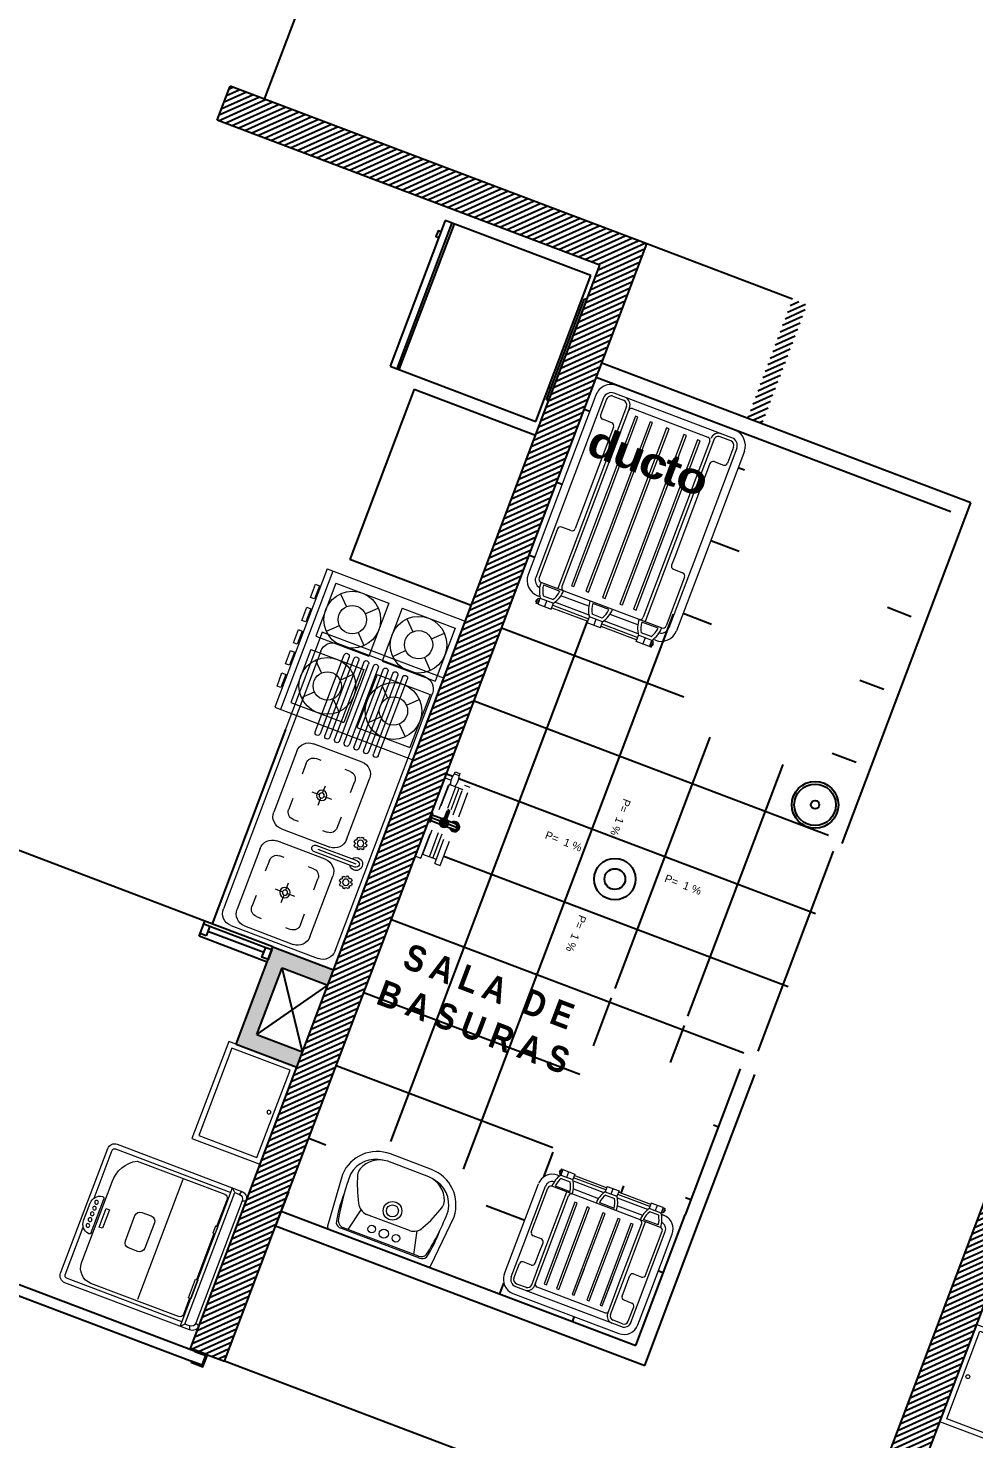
# Model space of a CAD drawing. Extents: x 0 to 346944, y 0 to 6285838.
# Drawn here: x 344174.61 to 344178.25, y 6284415.86 to 6284421.28 of the extents above; entities that cross this region are included whole.
import ezdxf

# ---------------------------------------------------------------- set-up
doc = ezdxf.new("R2010")
doc.units = 0
doc.header["$LTSCALE"] = 5
doc.linetypes.add('HIDDEN2', pattern=[0.1875, 0.125, -0.0625])
for name, color, linetype in [('25', 2, 'Continuous'), ('PLANTA', 6, 'Continuous'), ('PUNTO-DE-INTERES', 254, 'Continuous')]:
    doc.layers.add(name, color=color, linetype=linetype)
doc.layers.add('76', color=76, linetype='Continuous', lineweight=5)
doc.layers.add('Muebles', color=8, linetype='Continuous', lineweight=15)
doc.styles.get("Standard").update_dxf_attribs({"font": 'ariblk.ttf', "height": 2})
doc.styles.add('TITULO', font='', dxfattribs={"height": 0.04})
doc.styles.get('TITULO').set_extended_font_data('Arial Black')

# ---------------------------------------------------------------- blocks, each defined once
blk = doc.blocks.new('Refrigeradora')
for p, q in [((0.02, 0.325), (0.67, 0.325)), ((0.02, -0.325), (0.02, 0.325)), ((0.63, 0.325), (0.63, -0.325)), ((0.64, 0.325), (0.64, -0.325)), ((0.67, 0.325), (0.67, -0.325)), ((0, -0.225), (0, 0.225)), ((0, 0.225), (0.01, 0.225)), ((0.01, -0.225), (0.01, 0.225)), ((0.01, 0.175), (0.02, 0.175)), ((0.01, -0.175), (0.02, -0.175)), ((0, -0.225), (0.01, -0.225)), ((0.67, -0.325), (0.02, -0.325))]:
    blk.add_line(p, q)
blk.add_lwpolyline([(0.67, 0.274), (0.682, 0.274), (0.682, 0.2485), (0.67, 0.2485)])
blk = doc.blocks.new('cocina')
at = {"layer": 'Muebles'}
for p, q in [((36.971, 32.0011), (36.971, 32.5711)), ((37.5404, 32.5711), (36.971, 32.5711)), ((37.2165, 32.5315), (36.9983, 32.5315)), ((36.9983, 32.3133), (36.9983, 32.5315)), ((37.2165, 32.3133), (37.2165, 32.5315)), ((37.271, 32.3133), (37.271, 32.5315)), ((37.4892, 32.5315), (37.271, 32.5315)), ((37.4892, 32.3133), (37.4892, 32.5315)), ((37.5165, 32.0011), (37.5165, 32.5711)), ((37.5404, 32.0011), (37.5404, 32.5711)), ((37.0688, 32.461), (37.0303, 32.4996)), ((37.1845, 32.4996), (37.146, 32.461)), ((37.3416, 32.461), (37.303, 32.4996)), ((37.4573, 32.4996), (37.4187, 32.461)), ((37.0688, 32.3839), (37.0303, 32.3453)), ((37.1845, 32.3453), (37.146, 32.3839)), ((37.3416, 32.3839), (37.303, 32.3453)), ((37.4573, 32.3453), (37.4187, 32.3839)), ((37.2165, 32.3133), (36.9983, 32.3133)), ((37.4892, 32.3133), (37.271, 32.3133)), ((37.2165, 32.2588), (36.9983, 32.2588)), ((36.9983, 32.0406), (36.9983, 32.2588)), ((37.2165, 32.0406), (37.2165, 32.2588)), ((37.271, 32.0406), (37.271, 32.2588)), ((37.4892, 32.2588), (37.271, 32.2588)), ((37.4892, 32.0406), (37.4892, 32.2588)), ((37.0688, 32.1883), (37.0303, 32.2268)), ((37.1845, 32.2268), (37.146, 32.1883)), ((37.3416, 32.1883), (37.303, 32.2268)), ((37.4573, 32.2268), (37.4187, 32.1883)), ((37.0688, 32.1111), (37.0303, 32.0726)), ((37.1845, 32.0726), (37.146, 32.1111)), ((37.3416, 32.1111), (37.303, 32.0726)), ((37.4573, 32.0726), (37.4187, 32.1111)), ((37.2165, 32.0406), (36.9983, 32.0406)), ((37.4892, 32.0406), (37.271, 32.0406)), ((37.5404, 32.0011), (36.971, 32.0011))]:
    blk.add_line(p, q, dxfattribs=at)
for points in [[(37.5609, 32.4373), (37.5447, 32.4373), (37.5447, 32.4913), (37.5609, 32.4913)], [(37.5609, 32.3455), (37.5447, 32.3455), (37.5447, 32.3995), (37.5609, 32.3995)], [(37.5609, 32.2591), (37.5447, 32.2591), (37.5447, 32.3131), (37.5609, 32.3131)], [(37.5609, 32.1672), (37.5447, 32.1672), (37.5447, 32.2213), (37.5609, 32.2213)], [(37.5609, 32.0727), (37.5447, 32.0727), (37.5447, 32.1267), (37.5609, 32.1267)]]:
    blk.add_lwpolyline(points, close=True, dxfattribs=at)
for centre, radius in [((37.1074, 32.4224), 0.1091), ((37.3801, 32.4224), 0.1091), ((37.1074, 32.4224), 0.0545), ((37.3801, 32.4224), 0.0545), ((37.1074, 32.1497), 0.1091), ((37.3801, 32.1497), 0.1091), ((37.1074, 32.1497), 0.0545), ((37.3801, 32.1497), 0.0545)]:
    blk.add_circle(centre, radius, dxfattribs=at)
blk = doc.blocks.new('lavadora')
at = {"layer": 'Muebles'}
for p, q in [((3364.8017, 1647.838), (3364.2887, 1647.838)), ((3364.7637, 1647.838), (3364.7637, 1647.268)), ((3364.7779, 1647.8237), (3364.7637, 1647.838)), ((3364.7969, 1647.8237), (3364.8017, 1647.838)), ((3364.2602, 1647.8095), (3364.2602, 1647.2965)), ((3364.2792, 1647.8095), (3364.2792, 1647.6126)), ((3364.7637, 1647.819), (3364.2887, 1647.819)), ((3364.7447, 1647.8047), (3364.3837, 1647.8047)), ((3364.5728, 1647.306), (3364.5728, 1647.8)), ((3364.7589, 1647.724), (3364.7589, 1647.7905)), ((3364.7779, 1647.8237), (3364.7779, 1647.2822)), ((3364.7969, 1647.8237), (3364.7779, 1647.8237)), ((3364.8159, 1647.8047), (3364.8302, 1647.8095)), ((3364.8159, 1647.3012), (3364.8159, 1647.8047)), ((3364.8302, 1647.2965), (3364.8302, 1647.8095)), ((3364.3219, 1647.743), (3364.3219, 1647.4102)), ((3364.7542, 1647.724), (3364.7542, 1647.6477)), ((3364.7637, 1647.724), (3364.7542, 1647.724)), ((3364.7637, 1647.6477), (3364.7637, 1647.724)), ((3364.3153, 1647.6218), (3364.3153, 1647.4837)), ((3364.5086, 1647.6259), (3364.4706, 1647.6259)), ((3364.7542, 1647.6477), (3364.7637, 1647.6477)), ((3364.7589, 1647.4577), (3364.7589, 1647.6477)), ((3364.2716, 1647.5888), (3364.2716, 1647.5166)), ((3364.3362, 1647.5907), (3364.3362, 1647.5147)), ((3364.3504, 1647.5907), (3364.3362, 1647.5907)), ((3364.3504, 1647.5147), (3364.3504, 1647.5907)), ((3364.4497, 1647.605), (3364.4497, 1647.5005)), ((3364.5295, 1647.5005), (3364.5295, 1647.605)), ((3364.3362, 1647.5147), (3364.3504, 1647.5147)), ((3364.2792, 1647.4929), (3364.2792, 1647.2965)), ((3364.4706, 1647.4796), (3364.5086, 1647.4796)), ((3364.7542, 1647.4292), (3364.7542, 1647.4577)), ((3364.7542, 1647.4577), (3364.7637, 1647.4577)), ((3364.7637, 1647.4577), (3364.7637, 1647.4292)), ((3364.7637, 1647.4292), (3364.7542, 1647.4292)), ((3364.7589, 1647.3155), (3364.7589, 1647.4292)), ((3364.3837, 1647.3012), (3364.7447, 1647.3012)), ((3364.8159, 1647.3012), (3364.8302, 1647.2965)), ((3364.2887, 1647.287), (3364.7637, 1647.287)), ((3364.2887, 1647.268), (3364.8017, 1647.268)), ((3364.7779, 1647.2822), (3364.7637, 1647.268)), ((3364.7779, 1647.2822), (3364.7969, 1647.2822)), ((3364.7969, 1647.2822), (3364.8017, 1647.268))]:
    blk.add_line(p, q, dxfattribs=at)
for centre in [(3364.2934, 1647.6002), (3364.2934, 1647.5765), (3364.2934, 1647.5527), (3364.2934, 1647.529), (3364.2934, 1647.5052)]:
    blk.add_circle(centre, 0.00713, dxfattribs=at)
for centre, radius, start, end in [((3364.2887, 1647.8095), 0.0285, 90, 180), ((3364.8017, 1647.8095), 0.0285, 0, 90), ((3364.2887, 1647.8095), 0.0095, 90, 180), ((3364.3837, 1647.743), 0.0618, 90, 180), ((3364.7447, 1647.7905), 0.0143, 0, 90), ((3364.7969, 1647.8047), 0.019, 0, 90), ((3364.3124, 1647.5888), 0.0408, 98.2132, 180), ((3364.3077, 1647.6218), 0.0076, 0, 98.2132), ((3364.4706, 1647.605), 0.0209, 90, 180), ((3364.5086, 1647.605), 0.0209, 0, 90), ((3364.3124, 1647.5166), 0.0408, 180, 261.7868), ((3364.3077, 1647.4837), 0.0076, 261.7868, 0), ((3364.4706, 1647.5005), 0.0209, 180, 270), ((3364.5086, 1647.5005), 0.0209, 270, 0), ((3364.4393, 1647.4048), 0.1176, 177.3205, 241.7298), ((3364.2887, 1647.2965), 0.0285, 180, 270), ((3364.2887, 1647.2965), 0.0095, 180, 270), ((3364.7447, 1647.3155), 0.0143, 270, 0), ((3364.7969, 1647.3012), 0.019, 270, 0), ((3364.8017, 1647.2965), 0.0285, 270, 0)]:
    blk.add_arc(centre, radius, start, end, dxfattribs=at)
blk = doc.blocks.new('lavamopa')
at = {"layer": 'Muebles', "elevation": 601.4878}
for points in [[(39.4163, 32.9535), (39.8163, 32.9535), (39.8163, 32.6735), (39.4163, 32.6735)], [(39.4363, 32.9335), (39.7963, 32.9335), (39.7963, 32.6935), (39.4363, 32.6935)]]:
    blk.add_lwpolyline(points, close=True, dxfattribs=at)
at = {"layer": 'Muebles'}
blk.add_circle((39.6163, 32.7124, 601.4878), 0.00735, dxfattribs=at)
blk = doc.blocks.new('Lava Plato')
at = {"layer": 'Muebles'}
for p, q in [((3364.2768, 1647.5359), (3364.2768, 1648.5959)), ((3364.3268, 1648.6459), (3364.6868, 1648.6459)), ((3364.3868, 1648.2975), (3364.3868, 1648.614)), ((3364.4068, 1648.614), (3364.4068, 1648.2975)), ((3364.4268, 1648.614), (3364.4268, 1648.2975)), ((3364.4468, 1648.2975), (3364.4468, 1648.614)), ((3364.4668, 1648.614), (3364.4668, 1648.2975)), ((3364.4868, 1648.2975), (3364.4868, 1648.614)), ((3364.5068, 1648.614), (3364.5068, 1648.2975)), ((3364.5268, 1648.2975), (3364.5268, 1648.614)), ((3364.5468, 1648.2975), (3364.5468, 1648.614)), ((3364.5668, 1648.614), (3364.5668, 1648.2975)), ((3364.5868, 1648.2975), (3364.5868, 1648.614)), ((3364.6068, 1648.614), (3364.6068, 1648.2975)), ((3364.6268, 1648.614), (3364.6268, 1648.2975)), ((3364.6468, 1648.2975), (3364.6468, 1648.614)), ((3364.7368, 1648.5959), (3364.7368, 1647.5359)), ((3364.4368, 1648.2527), (3364.6368, 1648.2527)), ((3364.3868, 1647.9527), (3364.3868, 1648.2027)), ((3364.4368, 1648.1277), (3364.4368, 1648.1727)), ((3364.4668, 1648.2027), (3364.4868, 1648.2027)), ((3364.5868, 1648.2027), (3364.6068, 1648.2027)), ((3364.6368, 1648.1727), (3364.6368, 1648.1277)), ((3364.6868, 1648.2027), (3364.6868, 1647.9527)), ((3364.5368, 1648.0877), (3364.5368, 1648.1177)), ((3364.5268, 1648.0777), (3364.4968, 1648.0777)), ((3364.5368, 1648.0377), (3364.5368, 1648.0677)), ((3364.5768, 1648.0777), (3364.5468, 1648.0777)), ((3364.4368, 1647.9827), (3364.4368, 1648.0277)), ((3364.6368, 1648.0277), (3364.6368, 1647.9827)), ((3364.4868, 1647.9527), (3364.4668, 1647.9527)), ((3364.6068, 1647.9527), (3364.5868, 1647.9527)), ((3364.3193, 1647.8902), (3364.4886, 1647.8902)), ((3364.6368, 1647.9027), (3364.4368, 1647.9027)), ((3364.3193, 1647.8777), (3364.4761, 1647.8777)), ((3364.3193, 1647.8652), (3364.4886, 1647.8652)), ((3364.4368, 1647.8527), (3364.6368, 1647.8527)), ((3364.3868, 1647.5527), (3364.3868, 1647.8027)), ((3364.4668, 1647.8027), (3364.4868, 1647.8027)), ((3364.5868, 1647.8027), (3364.6068, 1647.8027)), ((3364.6868, 1647.8027), (3364.6868, 1647.5527)), ((3364.4368, 1647.7277), (3364.4368, 1647.7727)), ((3364.6368, 1647.7727), (3364.6368, 1647.7277)), ((3364.5268, 1647.6777), (3364.4968, 1647.6777)), ((3364.5368, 1647.6877), (3364.5368, 1647.7177)), ((3364.5768, 1647.6777), (3364.5468, 1647.6777)), ((3364.4368, 1647.5827), (3364.4368, 1647.6277)), ((3364.5368, 1647.6377), (3364.5368, 1647.6677)), ((3364.6368, 1647.6277), (3364.6368, 1647.5827)), ((3364.4868, 1647.5527), (3364.4668, 1647.5527)), ((3364.6068, 1647.5527), (3364.5868, 1647.5527)), ((3364.6868, 1647.4859), (3364.3268, 1647.4859)), ((3364.6368, 1647.5027), (3364.4368, 1647.5027))]:
    blk.add_line(p, q, dxfattribs=at)
blk.add_lwpolyline([(3364.2568, 1648.6659), (3364.7568, 1648.6659), (3364.7568, 1647.4659), (3364.2568, 1647.4659)], close=True, dxfattribs=at)
for centre, radius in [((3364.5368, 1648.0777), 0.02), ((3364.5368, 1648.0777), 0.01), ((3364.3318, 1647.9577), 0.0125), ((3364.3318, 1647.7977), 0.0125), ((3364.5368, 1647.6777), 0.02), ((3364.5368, 1647.6777), 0.01)]:
    blk.add_circle(centre, radius, dxfattribs=at)
for centre, radius, start, end in [((3364.3268, 1648.5959), 0.05, 90, 180), ((3364.3968, 1648.614), 0.01, 90, 180), ((3364.3968, 1648.614), 0.01, 0, 90), ((3364.4368, 1648.614), 0.01, 90, 180), ((3364.4368, 1648.614), 0.01, 0, 90), ((3364.4768, 1648.614), 0.01, 90, 180), ((3364.4768, 1648.614), 0.01, 0, 90), ((3364.5168, 1648.614), 0.01, 90, 180), ((3364.5168, 1648.614), 0.01, 0, 90), ((3364.5568, 1648.614), 0.01, 90, 180), ((3364.5568, 1648.614), 0.01, 0, 90), ((3364.5968, 1648.614), 0.01, 90, 180), ((3364.5968, 1648.614), 0.01, 0, 90), ((3364.6368, 1648.614), 0.01, 90, 180), ((3364.6368, 1648.614), 0.01, 0, 90), ((3364.6868, 1648.5959), 0.05, 0, 90), ((3364.3968, 1648.2975), 0.01, 180, 270), ((3364.3968, 1648.2975), 0.01, 270, 0), ((3364.4368, 1648.2975), 0.01, 180, 270), ((3364.4368, 1648.2975), 0.01, 270, 0), ((3364.4768, 1648.2975), 0.01, 180, 270), ((3364.4768, 1648.2975), 0.01, 270, 0), ((3364.5168, 1648.2975), 0.01, 180, 270), ((3364.5168, 1648.2975), 0.01, 270, 0), ((3364.5568, 1648.2975), 0.01, 180, 270), ((3364.5568, 1648.2975), 0.01, 270, 0), ((3364.5968, 1648.2975), 0.01, 180, 270), ((3364.5968, 1648.2975), 0.01, 270, 0), ((3364.6368, 1648.2975), 0.01, 180, 270), ((3364.6368, 1648.2975), 0.01, 270, 0), ((3364.4368, 1648.2027), 0.05, 90, 180), ((3364.6368, 1648.2027), 0.05, 0, 90), ((3364.4668, 1648.1727), 0.03, 90, 180), ((3364.6068, 1648.1727), 0.03, 0, 90), ((3364.3318, 1647.9577), 0.025, 170.7931, 189.2069), ((3364.3078, 1647.9677), 0.00598, 263.5191, 51.4809), ((3364.3078, 1647.9478), 0.00598, 308.5191, 96.4809), ((3364.3318, 1647.9577), 0.025, 125.7931, 144.2069), ((3364.3218, 1647.9817), 0.00598, 218.5191, 6.4809), ((3364.3318, 1647.9577), 0.025, 80.7931, 99.2069), ((3364.3417, 1647.9817), 0.00598, 173.5191, 321.4809), ((3364.3318, 1647.9577), 0.025, 35.7931, 54.2069), ((3364.3558, 1647.9677), 0.00598, 128.5191, 276.4809), ((3364.3558, 1647.9478), 0.00598, 83.5191, 231.4809), ((3364.3318, 1647.9577), 0.025, 350.7931, 9.2069), ((3364.4368, 1647.9527), 0.05, 180, 270), ((3364.4668, 1647.9827), 0.03, 180, 270), ((3364.6068, 1647.9827), 0.03, 270, 0), ((3364.6368, 1647.9527), 0.05, 270, 0), ((3364.3193, 1647.8777), 0.025, 30, 330), ((3364.3193, 1647.8777), 0.0125, 90, 270), ((3364.3318, 1647.9577), 0.025, 215.7931, 234.2069), ((3364.3218, 1647.9337), 0.00598, 353.5191, 141.4809), ((3364.3318, 1647.9577), 0.025, 260.7931, 279.2069), ((3364.3417, 1647.9337), 0.00598, 38.5191, 186.4809), ((3364.3318, 1647.9577), 0.025, 305.7931, 324.2069), ((3364.4886, 1647.8777), 0.0125, 270, 90), ((3364.4368, 1647.8027), 0.05, 90, 180), ((3364.6368, 1647.8027), 0.05, 0, 90), ((3364.3318, 1647.7977), 0.025, 170.7931, 189.2069), ((3364.3078, 1647.8077), 0.00598, 263.5191, 51.4809), ((3364.3078, 1647.7878), 0.00598, 308.5191, 96.4809), ((3364.3318, 1647.7977), 0.025, 125.7931, 144.2069), ((3364.3318, 1647.7977), 0.025, 215.7931, 234.2069), ((3364.3218, 1647.8217), 0.00598, 218.5191, 6.4809), ((3364.3318, 1647.7977), 0.025, 80.7931, 99.2069), ((3364.3417, 1647.8217), 0.00598, 173.5191, 321.4809), ((3364.3318, 1647.7977), 0.025, 35.7931, 54.2069), ((3364.3318, 1647.7977), 0.025, 305.7931, 324.2069), ((3364.3558, 1647.8077), 0.00598, 128.5191, 276.4809), ((3364.3558, 1647.7878), 0.00598, 83.5191, 231.4809), ((3364.3318, 1647.7977), 0.025, 350.7931, 9.2069), ((3364.4668, 1647.7727), 0.03, 90, 180), ((3364.6068, 1647.7727), 0.03, 0, 90), ((3364.3218, 1647.7737), 0.00598, 353.5191, 141.4809), ((3364.3318, 1647.7977), 0.025, 260.7931, 279.2069), ((3364.3417, 1647.7737), 0.00598, 38.5191, 186.4809), ((3364.4668, 1647.5827), 0.03, 180, 270), ((3364.6068, 1647.5827), 0.03, 270, 0), ((3364.3268, 1647.5359), 0.05, 180, 270), ((3364.4368, 1647.5527), 0.05, 180, 270), ((3364.6368, 1647.5527), 0.05, 270, 0), ((3364.6868, 1647.5359), 0.05, 270, 0)]:
    blk.add_arc(centre, radius, start, end, dxfattribs=at)
blk = doc.blocks.new('L')
at = {"color": 8}
for p, q in [((-0.1074, 0), (-0.07, 0)), ((-0.0961, 0.0113), (-0.0656, 0.0113)), ((-0.0532, 0), (-0.0658, 0)), ((-0.0569, 0.0027), (-0.0569, -0.048)), ((-0.0532, 0.0065), (-0.0532, 0.0065)), ((-0.0532, 0), (-0.0405, 0)), ((-0.0494, 0.0027), (-0.0494, -0.048)), ((-0.0407, 0.0113), (0, 0.0113)), ((-0.0364, 0), (0, 0)), ((0, 0), (0, 0.019)), ((0, 0.019), (0.0049, 0.019)), ((0, 0), (0, -0.019)), ((0.0049, 0.019), (0.0049, 0)), ((0.0049, -0.019), (0.0049, 0)), ((-0.0961, -0.0113), (-0.0656, -0.0113)), ((-0.0532, -0.0518), (-0.0532, -0.0518)), ((-0.0407, -0.0113), (0, -0.0113)), ((0, -0.019), (0.0049, -0.019))]:
    blk.add_line(p, q, dxfattribs=at)
for centre, radius, start, end in [((-0.0961, 0), 0.0189, 36.8699, 323.1301), ((-0.0961, 0), 0.0151, 48.5904, 311.4096), ((-0.0961, 0), 0.0113, 90, 270), ((-0.0532, 0), 0.0168, 282.9781, 257.0219), ((-0.0532, 0), 0.0117, 288.7717, 251.2283), ((-0.0532, 0.0027), 0.00377, 90, 180), ((-0.0532, 0.0027), 0.00377, 360, 90), ((-0.0532, -0.048), 0.00377, 180, 270), ((-0.0532, -0.048), 0.00377, 270, 360)]:
    blk.add_arc(centre, radius, start, end, dxfattribs=at)
blk = doc.blocks.new('A$C06A264A9')
at = {"layer": '76', "color": 8, "linetype": 'HIDDEN2', "ltscale": 0.01}
for p, q in [((0.0299, 0.1027), (0.0299, 0.0799)), ((0.0299, 0.0799), (0.352, 0.0799)), ((0.047, 0.0799), (0.047, 0.0228)), ((0.047, 0.078), (0.3349, 0.078)), ((0.3349, 0.0799), (0.3349, 0.0228)), ((0.3349, 0.0793), (0.3349, 0.0624)), ((0.352, 0.1027), (0.352, 0.0799)), ((0.3796, 0.0736), (0.3796, 0.0546)), ((0.0299, 0.0228), (0.0299, 0)), ((0.0299, 0.0228), (0.352, 0.0228)), ((0.0299, 0), (0.352, 0)), ((0.047, 0.0513), (0.3349, 0.0513)), ((0.047, 0.0371), (0.3349, 0.0371)), ((0.352, 0.0228), (0.352, 0))]:
    blk.add_line(p, q, dxfattribs=at)
for points in [[(0.3349, 0.0727, -0.032394), (0.3374, 0.074, -0.061522), (0.3462, 0.0769, -0.047795), (0.3581, 0.078, -0.047795)], [(0.3785, 0.0546, -0.059976), (0.3699, 0.0519, -0.047795), (0.3581, 0.0507, -0.047795), (0.3462, 0.0519, -0.061522), (0.3374, 0.0547, -0.025874), (0.3349, 0.0558, -0.183437)], [(0.3581, 0.078, -0.047795), (0.3699, 0.0769, -0.061522), (0.3787, 0.074, -0.014601), (0.3798, 0.0735, -0.183437)]]:
    blk.add_lwpolyline(points, format="xyb", dxfattribs=at)
blk.add_lwpolyline([(0.3798, 0.0735), (0.3877, 0.0735), (0.3877, 0.0546), (0.3785, 0.0546)], dxfattribs=at)
at = {"layer": '25', "color": 8, "rotation": 89.99999923757012}
blk.add_blockref('L', (0.1891, 0.0978), dxfattribs=at)
blk = doc.blocks.new('BASURERO 360')
at = {"layer": 'Muebles', "ltscale": 0.01}
for p, q in [((3219.9384, 1613.8536), (3219.9384, 1613.8435)), ((3219.9384, 1613.8536), (3219.9416, 1613.8536)), ((3219.9417, 1613.8597), (3219.9415, 1613.8374)), ((3219.9473, 1613.8596), (3219.9417, 1613.8597)), ((3219.9471, 1613.8374), (3219.9473, 1613.8596)), ((3219.9472, 1613.8536), (3219.9492, 1613.8536)), ((3219.9492, 1613.8597), (3219.949, 1613.835)), ((3219.9492, 1613.8597), (3220.0037, 1613.8593)), ((3219.9759, 1613.8347), (3219.9761, 1613.8595)), ((3220.0037, 1613.8593), (3220.0035, 1613.8345)), ((3220.1514, 1613.852), (3220.0037, 1613.8531)), ((3220.1514, 1613.8581), (3220.1513, 1613.8334)), ((3220.1514, 1613.8581), (3220.2059, 1613.8577)), ((3220.1787, 1613.8332), (3220.1789, 1613.8579)), ((3220.2059, 1613.8577), (3220.2057, 1613.833)), ((3220.3536, 1613.8504), (3220.2059, 1613.8516)), ((3220.3537, 1613.8566), (3220.3535, 1613.8318)), ((3220.4081, 1613.8561), (3220.3537, 1613.8566)), ((3220.381, 1613.8316), (3220.3812, 1613.8564)), ((3220.4081, 1613.8561), (3220.4079, 1613.8314)), ((3220.4101, 1613.85), (3220.4081, 1613.85)), ((3220.4099, 1613.8338), (3220.4101, 1613.8561)), ((3220.4101, 1613.8561), (3220.4157, 1613.856)), ((3220.4157, 1613.856), (3220.4155, 1613.8337)), ((3220.4188, 1613.8499), (3220.4156, 1613.8499)), ((3220.4188, 1613.8499), (3220.4187, 1613.8398)), ((3219.9359, 1613.8299), (3219.9455, 1613.8298)), ((3219.9384, 1613.8435), (3219.9415, 1613.8435)), ((3219.9415, 1613.8374), (3219.9471, 1613.8374)), ((3219.9471, 1613.8434), (3219.9491, 1613.8434)), ((3219.949, 1613.835), (3220.0035, 1613.8345)), ((3219.9557, 1613.8223), (3219.9967, 1613.822)), ((3220.1513, 1613.8419), (3220.0036, 1613.843)), ((3220.0069, 1613.8293), (3220.1477, 1613.8282)), ((3220.0198, 1613.7977), (3220.1344, 1613.7969)), ((3220.1381, 1613.8283), (3220.1477, 1613.8282)), ((3220.1513, 1613.8334), (3220.2057, 1613.833)), ((3220.1579, 1613.8207), (3220.1989, 1613.8204)), ((3220.3535, 1613.8403), (3220.2058, 1613.8414)), ((3220.2092, 1613.8278), (3220.35, 1613.8267)), ((3220.222, 1613.7962), (3220.3366, 1613.7953)), ((3220.4079, 1613.8314), (3220.3535, 1613.8318)), ((3220.4011, 1613.8189), (3220.3601, 1613.8192)), ((3220.41, 1613.8398), (3220.408, 1613.8399)), ((3220.4155, 1613.8337), (3220.4099, 1613.8338)), ((3220.4114, 1613.8262), (3220.421, 1613.8261)), ((3220.421, 1613.8261), (3220.4114, 1613.8262)), ((3220.4187, 1613.8398), (3220.4156, 1613.8398)), ((3219.8703, 1613.4968), (3219.8724, 1613.7674)), ((3219.9018, 1613.4965), (3219.9039, 1613.7671)), ((3219.9149, 1613.5625), (3219.9165, 1613.7639)), ((3220.4269, 1613.7725), (3219.9292, 1613.7764)), ((3219.9424, 1613.7829), (3220.0093, 1613.7824)), ((3219.9958, 1613.4958), (3219.998, 1613.7758)), ((3220.0084, 1613.4957), (3220.0105, 1613.7631)), ((3220.0459, 1613.7469), (3220.0439, 1613.4954)), ((3220.0561, 1613.7469), (3220.0459, 1613.7469)), ((3220.0542, 1613.4953), (3220.0561, 1613.7469)), ((3220.1022, 1613.7465), (3220.1003, 1613.495)), ((3220.1125, 1613.7464), (3220.1022, 1613.7465)), ((3220.1105, 1613.4949), (3220.1125, 1613.7464)), ((3220.1446, 1613.7813), (3220.2115, 1613.7808)), ((3220.1738, 1613.7459), (3220.1719, 1613.4944)), ((3220.1841, 1613.7459), (3220.1738, 1613.7459)), ((3220.1821, 1613.4944), (3220.1841, 1613.7459)), ((3220.242, 1613.7454), (3220.2401, 1613.4939)), ((3220.2523, 1613.7453), (3220.242, 1613.7454)), ((3220.2503, 1613.4938), (3220.2523, 1613.7453)), ((3220.3018, 1613.745), (3220.2999, 1613.4934)), ((3220.312, 1613.7449), (3220.3018, 1613.745)), ((3220.3101, 1613.4934), (3220.312, 1613.7449)), ((3220.3433, 1613.4931), (3220.3454, 1613.7605)), ((3220.4138, 1613.7792), (3220.3468, 1613.7797)), ((3220.3559, 1613.493), (3220.3581, 1613.773)), ((3220.4378, 1613.5584), (3220.4394, 1613.7598)), ((3220.4499, 1613.4923), (3220.452, 1613.7629)), ((3220.4814, 1613.492), (3220.4835, 1613.7626)), ((3219.9652, 1613.5495), (3219.9274, 1613.5498)), ((3219.9774, 1613.4959), (3219.9777, 1613.5368)), ((3220.3743, 1613.4929), (3220.3746, 1613.5337)), ((3220.3873, 1613.5462), (3220.4251, 1613.5459))]:
    blk.add_line(p, q, dxfattribs=at)
at = {"layer": 'Muebles'}
for p, q in [((3219.8667, 1613.0286), (3219.8703, 1613.4968)), ((3219.8982, 1613.0283), (3219.9018, 1613.4965)), ((3219.9745, 1613.1188), (3219.9774, 1613.4959)), ((3219.9922, 1613.0276), (3219.9958, 1613.4958)), ((3220.0049, 1613.0388), (3220.0084, 1613.4957)), ((3220.0439, 1613.4954), (3220.0405, 1613.0495)), ((3220.0507, 1613.0495), (3220.0542, 1613.4953)), ((3220.1003, 1613.495), (3220.0968, 1613.0491)), ((3220.1071, 1613.049), (3220.1105, 1613.4949)), ((3220.1719, 1613.4944), (3220.1684, 1613.0485)), ((3220.1787, 1613.0485), (3220.1821, 1613.4944)), ((3220.2401, 1613.4939), (3220.2366, 1613.048)), ((3220.2469, 1613.0479), (3220.2503, 1613.4938)), ((3220.2999, 1613.4934), (3220.2964, 1613.0476)), ((3220.3066, 1613.0475), (3220.3101, 1613.4934)), ((3220.3397, 1613.0249), (3220.3433, 1613.4931)), ((3220.3523, 1613.0248), (3220.3559, 1613.493)), ((3220.3714, 1613.1157), (3220.3743, 1613.4929)), ((3220.4463, 1613.0241), (3220.4499, 1613.4923)), ((3220.4778, 1613.0238), (3220.4814, 1613.492)), ((3219.9108, 1613.0282), (3219.9113, 1613.0941)), ((3219.9618, 1613.1063), (3219.924, 1613.1066)), ((3220.3839, 1613.103), (3220.4217, 1613.1027)), ((3220.4337, 1613.0242), (3220.4342, 1613.09)), ((3220.0405, 1613.0495), (3220.0507, 1613.0495)), ((3220.0968, 1613.0491), (3220.1071, 1613.049)), ((3220.1684, 1613.0485), (3220.1787, 1613.0485)), ((3220.2366, 1613.048), (3220.2469, 1613.0479)), ((3220.2964, 1613.0476), (3220.3066, 1613.0475)), ((3219.9295, 1613.0092), (3219.9731, 1613.0088)), ((3219.9295, 1612.9966), (3220.4145, 1612.9928)), ((3220.3271, 1613.0237), (3220.0174, 1613.0261)), ((3220.4146, 1613.0054), (3220.3711, 1613.0058)), ((3219.9292, 1612.9651), (3220.4143, 1612.9613))]:
    blk.add_line(p, q, dxfattribs=at)
at = {"layer": 'Muebles', "ltscale": 0.01}
for centre, radius, start, end in [((3219.9354, 1613.7669), 0.063, 89.5567, 179.5567), ((3219.9354, 1613.7669), 0.0315, 95.9245, 179.5567), ((3220.0313, 1613.7749), 0.1018, 143.8675, 179.189), ((3220.0313, 1613.7749), 0.0892, 147.9187, 174.8858), ((3219.9204, 1613.7758), 0.0892, 4.2275, 31.1946), ((3219.9204, 1613.7758), 0.1018, 359.9243, 35.2459), ((3220.2335, 1613.7734), 0.1018, 143.8675, 179.189), ((3220.2335, 1613.7734), 0.0892, 147.9187, 174.8858), ((3220.1226, 1613.7742), 0.0892, 4.2275, 31.1946), ((3220.1226, 1613.7742), 0.1018, 359.9243, 35.2459), ((3220.4357, 1613.7718), 0.1018, 143.8675, 179.189), ((3220.4357, 1613.7718), 0.0892, 147.9187, 174.8858), ((3220.3248, 1613.7726), 0.0892, 4.2275, 31.1946), ((3220.3248, 1613.7726), 0.1018, 359.9243, 35.2459), ((3220.4205, 1613.7631), 0.063, 359.5567, 89.5567), ((3219.9291, 1613.7638), 0.0126, 89.5567, 179.5567), ((3220.0231, 1613.763), 0.0126, 89.5567, 179.5567), ((3220.3328, 1613.7606), 0.0126, 359.5567, 89.5567), ((3220.4205, 1613.7631), 0.0315, 359.5567, 83.1889), ((3220.4268, 1613.7599), 0.0126, 359.5567, 89.5567), ((3219.9275, 1613.5624), 0.0126, 179.5567, 269.5567), ((3219.9651, 1613.5369), 0.0126, 359.5567, 89.5567), ((3220.3872, 1613.5336), 0.0126, 89.5567, 179.5567), ((3220.4252, 1613.5585), 0.0126, 269.5567, 359.5567)]:
    blk.add_arc(centre, radius, start, end, dxfattribs=at)
at = {"layer": 'Muebles'}
for centre, radius, start, end in [((3219.9239, 1613.094), 0.0126, 89.5567, 179.5567), ((3219.9619, 1613.1189), 0.0126, 269.5567, 359.5567), ((3220.384, 1613.1156), 0.0126, 179.5567, 269.5567), ((3220.4216, 1613.0901), 0.0126, 359.5567, 89.5567), ((3220.0175, 1613.0387), 0.0126, 179.5567, 269.5567), ((3220.3272, 1613.0363), 0.0126, 269.5567, 359.5567), ((3220.3272, 1613.0363), 0.0126, 269.5567, 359.5567), ((3219.9297, 1613.0281), 0.063, 179.5567, 269.5567), ((3219.9297, 1613.0281), 0.0315, 179.5567, 269.5567), ((3219.9297, 1613.0281), 0.0189, 179.5567, 269.5567), ((3219.9733, 1613.0277), 0.0315, 269.5567, 359.5567), ((3219.9733, 1613.0277), 0.0189, 269.5567, 359.5567), ((3220.3712, 1613.0247), 0.0315, 179.5567, 269.5567), ((3220.3712, 1613.0247), 0.0189, 179.5567, 269.5567), ((3220.4148, 1613.0243), 0.063, 269.5567, 359.5567), ((3220.4148, 1613.0243), 0.0315, 269.5567, 359.5567), ((3220.4148, 1613.0243), 0.0189, 269.5567, 359.5567)]:
    blk.add_arc(centre, radius, start, end, dxfattribs=at)
blk = doc.blocks.new('Lm')
at = {"layer": 'Muebles'}
for p, q in [((2804.5704, 1348.0707), (2804.5704, 1347.7617)), ((2804.5754, 1348.0771), (2804.5754, 1347.7534)), ((2804.2704, 1347.9997), (2804.2704, 1347.8308)), ((2804.4815, 1348.0302), (2804.5704, 1348.0502)), ((2804.4904, 1348.0039), (2804.4904, 1347.8265)), ((2804.4815, 1347.8002), (2804.5704, 1347.7802))]:
    blk.add_line(p, q, dxfattribs=at)
blk.add_lwpolyline([(2804.2404, 1347.8308, 0.401648), (2804.3798, 1347.6852), (2804.5863, 1347.7024, 0.388376), (2804.5954, 1347.7124), (2804.5954, 1348.1181, 0.388376), (2804.5863, 1348.128), (2804.3798, 1348.1452, 0.401648), (2804.2404, 1347.9997)], format="xyb", close=True, dxfattribs=at)
for centre, radius in [((2804.4424, 1347.9152), 0.0358), ((2804.5364, 1347.9652), 0.0145), ((2804.4424, 1347.9152), 0.023), ((2804.5364, 1347.9152), 0.0175), ((2804.5364, 1347.8652), 0.0145)]:
    blk.add_circle(centre, radius, dxfattribs=at)
for centre, radius, start, end in [((2804.3838, 1348.0061), 0.1114, 98.6473, 173.7178), ((2804.3702, 1347.2451), 0.8711, 77.9291, 90.2075), ((2804.4574, 1347.6148), 0.498, 77.7657, 90.9782), ((2804.3704, 1347.9949), 0.1002, 110.1682, 177.2516), ((2804.3501, 1348.0442), 0.0469, 77.4428, 107.6709), ((2804.2099, 1347.5914), 0.5208, 61.1413, 73.2122), ((2804.5407, 1348.0697), 0.0297, 358.064, 66.8999), ((2804.5452, 1348.0771), 0.0302, 0.0056, 53.9643), ((2804.4392, 1348.0013), 0.0512, 2.9507, 64.5112), ((2804.3704, 1347.8356), 0.1002, 182.7484, 249.8318), ((2804.3838, 1347.8243), 0.1114, 186.2822, 261.3527), ((2804.2099, 1348.2391), 0.5208, 286.7878, 298.8587), ((2804.4392, 1347.8292), 0.0512, 295.4888, 357.0493), ((2804.3501, 1347.7863), 0.0469, 252.3291, 282.5572), ((2804.3702, 1348.5853), 0.8711, 269.7925, 282.0709), ((2804.4574, 1348.2157), 0.498, 269.0218, 282.2343), ((2804.5407, 1347.7607), 0.0297, 293.1001, 1.936), ((2804.5452, 1347.7534), 0.0302, 306.0357, 359.9944)]:
    blk.add_arc(centre, radius, start, end, dxfattribs=at)
blk = doc.blocks.new('BASURERO 120')
at = {"layer": 'Muebles', "ltscale": 0.01}
for p, q in [((3220.634, 1613.4707, 0.047), (3220.6426, 1613.4706, 0.047)), ((3220.6363, 1613.4921, 0.047), (3220.6362, 1613.483, 0.047)), ((3220.6362, 1613.483, 0.047), (3220.639, 1613.4829, 0.047)), ((3220.6363, 1613.4921, 0.047), (3220.6391, 1613.4921, 0.047)), ((3220.6392, 1613.4975, 0.047), (3220.639, 1613.4775, 0.047)), ((3220.639, 1613.4775, 0.047), (3220.644, 1613.4774, 0.047)), ((3220.6442, 1613.4975, 0.047), (3220.6392, 1613.4975, 0.047)), ((3220.644, 1613.4774, 0.047), (3220.6442, 1613.4975, 0.047)), ((3220.6441, 1613.492, 0.047), (3220.6459, 1613.492, 0.047)), ((3220.6441, 1613.4829, 0.047), (3220.6459, 1613.4829, 0.047)), ((3220.646, 1613.4975, 0.047), (3220.6458, 1613.4753, 0.047)), ((3220.6458, 1613.4753, 0.047), (3220.6948, 1613.4749, 0.047)), ((3220.646, 1613.4975, 0.047), (3220.695, 1613.4971, 0.047)), ((3220.67, 1613.4751, 0.047), (3220.6702, 1613.4973, 0.047)), ((3220.695, 1613.4971, 0.047), (3220.6948, 1613.4749, 0.047)), ((3220.8279, 1613.4906, 0.047), (3220.6949, 1613.4916, 0.047)), ((3220.8279, 1613.4815, 0.047), (3220.6949, 1613.4825, 0.047)), ((3220.6979, 1613.4702, 0.047), (3220.8246, 1613.4692, 0.047)), ((3220.828, 1613.4961, 0.047), (3220.8278, 1613.4739, 0.047)), ((3220.8278, 1613.4739, 0.047), (3220.8768, 1613.4735, 0.047)), ((3220.828, 1613.4961, 0.047), (3220.877, 1613.4957, 0.047)), ((3220.8525, 1613.4737, 0.047), (3220.8527, 1613.4959, 0.047)), ((3220.877, 1613.4957, 0.047), (3220.8768, 1613.4735, 0.047)), ((3221.0099, 1613.4892, 0.047), (3220.8769, 1613.4902, 0.047)), ((3221.0098, 1613.4801, 0.047), (3220.8769, 1613.4811, 0.047)), ((3221.01, 1613.4947, 0.047), (3221.0098, 1613.4724, 0.047)), ((3221.0588, 1613.4721, 0.047), (3221.0098, 1613.4724, 0.047)), ((3221.059, 1613.4943, 0.047), (3221.01, 1613.4947, 0.047)), ((3221.0346, 1613.4723, 0.047), (3221.0348, 1613.4945, 0.047)), ((3221.059, 1613.4943, 0.047), (3221.0588, 1613.4721, 0.047)), ((3221.0607, 1613.4888, 0.047), (3221.0589, 1613.4888, 0.047)), ((3221.0606, 1613.4797, 0.047), (3221.0589, 1613.4797, 0.047)), ((3221.0606, 1613.4742, 0.047), (3221.0608, 1613.4943, 0.047)), ((3221.0656, 1613.4742, 0.047), (3221.0606, 1613.4742, 0.047)), ((3221.0608, 1613.4943, 0.047), (3221.0658, 1613.4942, 0.047)), ((3221.0658, 1613.4942, 0.047), (3221.0656, 1613.4742, 0.047)), ((3221.0686, 1613.4887, 0.047), (3221.0657, 1613.4888, 0.047)), ((3221.0685, 1613.4796, 0.047), (3221.0657, 1613.4796, 0.047)), ((3221.0686, 1613.4887, 0.047), (3221.0685, 1613.4796, 0.047)), ((3221.0759, 1613.4191, 0.047), (3220.6279, 1613.4225, 0.047)), ((3220.6398, 1613.4284, 0.047), (3220.7001, 1613.4279, 0.047)), ((3220.6518, 1613.4639, 0.047), (3220.6887, 1613.4636, 0.047)), ((3220.6879, 1613.17, 0.047), (3220.6898, 1613.422, 0.047)), ((3220.7095, 1613.4418, 0.047), (3220.8126, 1613.441, 0.047)), ((3220.816, 1613.4693, 0.047), (3220.8246, 1613.4692, 0.047)), ((3220.8218, 1613.427, 0.047), (3220.8821, 1613.4265, 0.047)), ((3220.8338, 1613.4625, 0.047), (3220.8707, 1613.4622, 0.047)), ((3220.8799, 1613.4688, 0.047), (3221.0066, 1613.4678, 0.047)), ((3220.8915, 1613.4404, 0.047), (3220.9946, 1613.4396, 0.047)), ((3221.064, 1613.4251, 0.047), (3221.0038, 1613.4256, 0.047)), ((3221.012, 1613.1675, 0.047), (3221.014, 1613.4195, 0.047)), ((3221.0527, 1613.4608, 0.047), (3221.0158, 1613.4611, 0.047)), ((3221.0619, 1613.4674, 0.047), (3221.0706, 1613.4673, 0.047)), ((3221.0706, 1613.4673, 0.047), (3221.0619, 1613.4674, 0.047)), ((3220.575, 1613.1709, 0.047), (3220.5768, 1613.4144, 0.047)), ((3220.6033, 1613.1707, 0.047), (3220.6052, 1613.4142, 0.047)), ((3220.6151, 1613.23, 0.047), (3220.6165, 1613.4113, 0.047)), ((3220.6992, 1613.1699, 0.047), (3220.7011, 1613.4106, 0.047)), ((3220.7329, 1613.396, 0.047), (3220.7303, 1613.06, 0.047)), ((3220.7422, 1613.396, 0.047), (3220.7329, 1613.396, 0.047)), ((3220.7396, 1613.06, 0.047), (3220.7422, 1613.396, 0.047)), ((3220.7837, 1613.3957, 0.047), (3220.7811, 1613.0596, 0.047)), ((3220.7929, 1613.3956, 0.047), (3220.7837, 1613.3957, 0.047)), ((3220.7903, 1613.0596, 0.047), (3220.7929, 1613.3956, 0.047)), ((3220.8481, 1613.3952, 0.047), (3220.8455, 1613.0591, 0.047)), ((3220.8573, 1613.3951, 0.047), (3220.8481, 1613.3952, 0.047)), ((3220.8547, 1613.0591, 0.047), (3220.8573, 1613.3951, 0.047)), ((3220.9095, 1613.3947, 0.047), (3220.9069, 1613.0587, 0.047)), ((3220.9187, 1613.3946, 0.047), (3220.9095, 1613.3947, 0.047)), ((3220.9161, 1613.0586, 0.047), (3220.9187, 1613.3946, 0.047)), ((3220.9633, 1613.3943, 0.047), (3220.9607, 1613.0583, 0.047)), ((3220.9725, 1613.3942, 0.047), (3220.9633, 1613.3943, 0.047)), ((3220.9699, 1613.0582, 0.047), (3220.9725, 1613.3942, 0.047)), ((3221.0007, 1613.1676, 0.047), (3221.0025, 1613.4083, 0.047)), ((3221.0857, 1613.2264, 0.047), (3221.0871, 1613.4076, 0.047)), ((3221.0956, 1613.0371, 0.047), (3221.0985, 1613.4104, 0.047)), ((3221.1249, 1613.1666, 0.047), (3221.1268, 1613.4102, 0.047)), ((3220.6604, 1613.2184, 0.047), (3220.6264, 1613.2186, 0.047)), ((3220.6713, 1613.1701, 0.047), (3220.6716, 1613.2069, 0.047)), ((3221.0285, 1613.1674, 0.047), (3221.0288, 1613.2042, 0.047)), ((3221.0403, 1613.2154, 0.047), (3221.0743, 1613.2152, 0.047))]:
    blk.add_line(p, q, dxfattribs=at)
at = {"layer": 'Muebles'}
for p, q in [((3220.5739, 1613.0412, 0.047), (3220.575, 1613.1709, 0.047)), ((3220.6023, 1613.0409, 0.047), (3220.6033, 1613.1707, 0.047)), ((3220.671, 1613.1224, 0.047), (3220.6713, 1613.1701, 0.047)), ((3220.6869, 1613.0403, 0.047), (3220.6879, 1613.17, 0.047)), ((3220.6982, 1613.0402, 0.047), (3220.6992, 1613.1699, 0.047)), ((3220.7396, 1613.06, 0.047), (3220.7404, 1613.1696, 0.047)), ((3220.7903, 1613.0596, 0.047), (3220.7911, 1613.1692, 0.047)), ((3220.8547, 1613.0591, 0.047), (3220.8556, 1613.1687, 0.047)), ((3220.9161, 1613.0586, 0.047), (3220.917, 1613.1682, 0.047)), ((3220.9699, 1613.0582, 0.047), (3220.9708, 1613.1678, 0.047)), ((3220.9997, 1613.0379, 0.047), (3221.0007, 1613.1676, 0.047)), ((3221.011, 1613.0378, 0.047), (3221.012, 1613.1675, 0.047)), ((3221.0282, 1613.1196, 0.047), (3221.0285, 1613.1674, 0.047)), ((3221.1239, 1613.0369, 0.047), (3221.1249, 1613.1666, 0.047)), ((3220.6136, 1613.0409, 0.047), (3220.6141, 1613.1001, 0.047)), ((3220.6595, 1613.1111, 0.047), (3220.6255, 1613.1114, 0.047)), ((3221.0394, 1613.1082, 0.047), (3221.0734, 1613.1079, 0.047)), ((3221.0842, 1613.0372, 0.047), (3221.0847, 1613.0965, 0.047)), ((3220.9883, 1613.0368, 0.047), (3220.7095, 1613.0389, 0.047)), ((3220.7303, 1613.06, 0.047), (3220.7396, 1613.06, 0.047)), ((3220.7811, 1613.0596, 0.047), (3220.7903, 1613.0596, 0.047)), ((3220.8455, 1613.0591, 0.047), (3220.8547, 1613.0591, 0.047)), ((3220.9069, 1613.0587, 0.047), (3220.9161, 1613.0586, 0.047)), ((3220.9607, 1613.0583, 0.047), (3220.9699, 1613.0582, 0.047)), ((3220.6302, 1612.984, 0.047), (3221.0668, 1612.9807, 0.047)), ((3220.6304, 1613.0124, 0.047), (3221.067, 1613.009, 0.047)), ((3220.6305, 1613.0237, 0.047), (3220.6697, 1613.0234, 0.047)), ((3221.0671, 1613.0203, 0.047), (3221.0279, 1613.0206, 0.047))]:
    blk.add_line(p, q, dxfattribs=at)
at = {"layer": 'Muebles', "ltscale": 0.01}
for centre, radius, start, end in [((3220.6335, 1613.414, 0.047), 0.0567, 89.5567, 179.5567), ((3220.7198, 1613.4212, 0.047), 0.0916, 143.8675, 179.189), ((3220.62, 1613.422, 0.047), 0.0916, 359.9243, 35.2459), ((3220.9018, 1613.4198, 0.047), 0.0916, 143.8675, 179.189), ((3220.802, 1613.4206, 0.047), 0.0916, 359.9243, 35.2459), ((3221.0838, 1613.4184, 0.047), 0.0916, 143.8675, 179.189), ((3220.984, 1613.4192, 0.047), 0.0916, 359.9243, 35.2459), ((3220.6335, 1613.414, 0.047), 0.0284, 95.9245, 179.5567), ((3220.6278, 1613.4112, 0.047), 0.0113, 89.5567, 179.5567), ((3220.7198, 1613.4212, 0.047), 0.0803, 147.9187, 174.8858), ((3220.62, 1613.422, 0.047), 0.0803, 4.2275, 31.1946), ((3220.7124, 1613.4105, 0.047), 0.0113, 89.5567, 179.5567), ((3220.9018, 1613.4198, 0.047), 0.0803, 147.9187, 174.8858), ((3220.802, 1613.4206, 0.047), 0.0803, 4.2275, 31.1946), ((3220.9912, 1613.4084, 0.047), 0.0113, 359.5567, 89.5567), ((3221.0838, 1613.4184, 0.047), 0.0803, 147.9187, 174.8858), ((3220.984, 1613.4192, 0.047), 0.0803, 4.2275, 31.1946), ((3221.0701, 1613.4106, 0.047), 0.0567, 359.5567, 89.5567), ((3221.0701, 1613.4106, 0.047), 0.0284, 359.5567, 83.1889), ((3221.0758, 1613.4077, 0.047), 0.0113, 359.5567, 89.5567), ((3220.6264, 1613.23, 0.047), 0.0113, 179.5567, 269.5567), ((3220.6603, 1613.207, 0.047), 0.0113, 359.5567, 89.5567), ((3221.0402, 1613.2041, 0.047), 0.0113, 89.5567, 179.5567), ((3221.0744, 1613.2265, 0.047), 0.0113, 269.5567, 359.5567)]:
    blk.add_arc(centre, radius, start, end, dxfattribs=at)
at = {"layer": 'Muebles'}
for centre, radius, start, end in [((3220.6254, 1613.1, 0.047), 0.0113, 89.5567, 179.5567), ((3220.6596, 1613.1225, 0.047), 0.0113, 269.5567, 359.5567), ((3221.0395, 1613.1195, 0.047), 0.0113, 179.5567, 269.5567), ((3221.0734, 1613.0966, 0.047), 0.0113, 359.5567, 89.5567), ((3220.6306, 1613.0407, 0.047), 0.0567, 179.5567, 269.5567), ((3220.6306, 1613.0407, 0.047), 0.0284, 179.5567, 269.5567), ((3220.6306, 1613.0407, 0.047), 0.017, 179.5567, 269.5567), ((3220.6699, 1613.0404, 0.047), 0.0284, 269.5567, 359.5567), ((3220.6699, 1613.0404, 0.047), 0.017, 269.5567, 359.5567), ((3220.7096, 1613.0503, 0.047), 0.0113, 179.5567, 269.5567), ((3220.9884, 1613.0481, 0.047), 0.0113, 269.5567, 359.5567), ((3220.9884, 1613.0481, 0.047), 0.0113, 269.5567, 359.5567), ((3221.028, 1613.0377, 0.047), 0.0284, 179.5567, 269.5567), ((3221.028, 1613.0377, 0.047), 0.017, 179.5567, 269.5567), ((3221.0672, 1613.0374, 0.047), 0.0567, 269.5567, 359.5567), ((3221.0672, 1613.0374, 0.047), 0.0284, 269.5567, 359.5567), ((3221.0672, 1613.0374, 0.047), 0.017, 269.5567, 359.5567)]:
    blk.add_arc(centre, radius, start, end, dxfattribs=at)
blk = doc.blocks.new('PLANTA 2')
at = {"layer": 'PUNTO-DE-INTERES'}
h = blk.add_hatch(dxfattribs=at)
h.set_pattern_fill('LINE', color=256, scale=0.003, angle=204.0586)
h.set_pattern_definition([(204.0585514, (1761.407898, 162.690443), (0.003883056714, -0.008697556873), [])])
h.paths.add_polyline_path([(-8.4519, -11.5071), (-7.6303, -9.3603), (-8.4315, -9.0537), (-8.4565, -9.119), (-7.7207, -9.4006), (-8.5172, -11.4821)])
h.paths.add_polyline_path([(-9.4954, -11.1078), (-9.3842, -10.8171), (-9.5612, -10.7494), (-9.5326, -10.6747), (-9.3556, -10.7424), (-9.3234, -10.6583), (-9.2487, -10.6869), (-9.4207, -11.1364)])
h.paths.add_polyline_path([(-10.3083, -10.4635), (-10.6165, -10.3455), (-10.5879, -10.2708), (-10.2797, -10.3888)])
h.paths.add_polyline_path([(-11.0835, -10.1668), (-11.415, -10.0399), (-11.3864, -9.9652), (-11.0549, -10.0921)])
h.paths.add_polyline_path([(-13.4557, -9.259), (-13.3524, -9.2128), (-12.8483, -7.8955), (-12.923, -7.8669)])
h.paths.add_polyline_path([(-12.3718, -9.5881), (-12.4003, -9.6629), (-11.882, -9.8612), (-11.8534, -9.7865)])
h.paths.add_polyline_path([(-13.1475, -9.3769), (-13.1189, -9.3022), (-13.3524, -9.2129), (-13.4555, -9.2591)])
h.paths.add_polyline_path([(-8.1902, -8.6192), (-12.8544, -6.8343), (-13.2364, -7.8326), (-13.1617, -7.8612), (-12.7921, -6.8955), (-8.2681, -8.6268), (-8.2706, -8.6334), (-8.2053, -8.6584)])
h = blk.add_hatch(dxfattribs=at)
h.set_pattern_fill('JIS_STN_2.5', color=256, scale=0.0075, angle=159.0586)
h.set_pattern_definition([(204.0585514, (1761.407898, 162.690443), (0.00764381243, -0.01712117495), []), (204.0585514, (1761.395535, 162.695174), (0.00764381243, -0.01712117495), [0.009, -0.00375])])
h.paths.add_polyline_path([(-8.3104, -10.9416), (-8.4271, -10.897), (-8.3557, -10.7102), (-8.2389, -10.7548), (-8.2501, -10.784), (-8.3376, -10.7505), (-8.3868, -10.8789), (-8.2992, -10.9125)])
h.paths.add_polyline_path([(-8.9125, -10.4971), (-9.0188, -10.7749), (-9.2487, -10.6869), (-9.2599, -10.7161), (-9.0008, -10.8152), (-8.8833, -10.5082)])
h.paths.add_polyline_path([(-9.6108, -8.5568), (-9.5828, -8.5676), (-10.2797, -10.3888), (-10.3077, -10.378)])
h.paths.add_polyline_path([(-9.9648, -8.4326), (-10.3897, -8.27), (-10.5005, -8.5595), (-10.2203, -8.6667), (-10.399, -9.1337), (-10.6792, -9.0265), (-11.0829, -10.0814), (-11.0549, -10.0921), (-10.6619, -9.0652), (-10.3817, -9.1725), (-10.1816, -8.6494), (-10.4618, -8.5422), (-10.3724, -8.3087), (-9.9755, -8.4606)])
h.paths.add_polyline_path([(-12.1383, -9.6775), (-11.4451, -7.8661), (-10.7633, -8.127), (-10.774, -8.155), (-11.4278, -7.9049), (-12.1103, -9.6882)])
h.paths.add_polyline_path([(-12.8594, -7.9247), (-12.5781, -8.0324), (-12.4351, -7.6589), (-11.8806, -7.8711), (-11.9879, -8.1513), (-11.9598, -8.162), (-11.8414, -7.8526), (-12.4531, -7.6185), (-12.5961, -7.992), (-12.8483, -7.8955)])
h.paths.add_polyline_path([(-12.5412, -6.9916), (-12.5657, -7.0558), (-12.8167, -6.9597), (-12.8279, -6.9889), (-12.5477, -7.0962), (-12.512, -7.0028)])
h.paths.add_polyline_path([(-11.7354, -7.4916), (-11.7074, -7.5023), (-11.6434, -7.3352), (-11.6714, -7.3244)])
h = blk.add_hatch(dxfattribs=at)
h.set_pattern_fill('LINE', color=256, scale=0.003, angle=384.0586)
h.set_pattern_definition([(24.0585514, (1717.9925105, 175.836518), (-0.003883056714, 0.008697556873), [])])
h.paths.add_polyline_path([(-7.4377, -9.6963), (-7.4096, -9.707), (-7.3221, -9.4782), (-7.3501, -9.4675)])
h = blk.add_hatch(dxfattribs=at)
h.set_pattern_fill('LINE', color=256, scale=0.003, angle=384.0586)
h.set_pattern_definition([(24.0585514, (-1775.1399725, -180.942321), (-0.003883056714, 0.008697556873), [])])
h.paths.add_polyline_path([(-7.2751, -11.9575), (-6.4535, -9.8106), (-5.6523, -10.1172), (-5.6773, -10.1826), (-6.4131, -9.901), (-7.2097, -11.9825)])
h.paths.add_polyline_path([(-6.2315, -12.3568), (-6.1203, -12.0662), (-5.9433, -12.1339), (-5.9147, -12.0592), (-6.0917, -11.9915), (-6.0595, -11.9074), (-6.1342, -11.8788), (-6.3062, -12.3282)])
h.paths.add_polyline_path([(-5.1962, -12.4198), (-4.888, -12.5378), (-4.8594, -12.4631), (-5.1676, -12.3451)])
h.paths.add_polyline_path([(-4.421, -12.7165), (-4.0895, -12.8434), (-4.0609, -12.7687), (-4.3924, -12.6418)])
h.paths.add_polyline_path([(-3.6225, -13.0221), (-2.5158, -13.4456), (-2.4872, -13.3709), (-3.5939, -12.9474)])
h.paths.add_polyline_path([(-1.8701, -13.1574), (-1.9448, -13.1288), (-1.5908, -12.2037), (-1.5161, -12.2323)])
h.paths.add_polyline_path([(-5.5418, -9.6327), (-0.8777, -11.4176), (-1.2598, -12.416), (-1.3345, -12.3874), (-0.9649, -11.4217), (-5.489, -9.6904), (-5.4915, -9.6969), (-5.5568, -9.6719)])
for p, q in [((-8.2053, -8.6584), (-8.3661, -9.0787)), ((-8.4565, -9.119), (-8.4315, -9.0537)), ((-7.6303, -9.3603), (-8.4315, -9.0537)), ((-7.7207, -9.4006), (-8.4565, -9.119)), ((-8.4519, -11.5071), (-7.6303, -9.3603)), ((-7.3501, -9.4675), (-7.6303, -9.3603)), ((-8.5172, -11.4821), (-7.7207, -9.4006)), ((-7.008, -9.8607), (-7.7178, -9.5891)), ((-7.0468, -9.878), (-7.7286, -9.6171)), ((-7.7518, -9.6778), (-7.7412, -9.6819)), ((-7.4558, -9.7911), (-7.4436, -9.7958)), ((-7.8054, -9.8179), (-7.7948, -9.822)), ((-7.2751, -11.9575), (-6.4535, -9.8106)), ((-7.2587, -10.5156), (-7.008, -9.8607)), ((-7.2097, -11.9825), (-6.4131, -9.901)), ((-7.5094, -9.9312), (-7.4549, -9.952)), ((-7.859, -9.958), (-7.8484, -9.9621)), ((-7.1696, -10.0612), (-7.1236, -10.0788)), ((-8.1299, -11.0856), (-7.7473, -10.0857)), ((-7.9899, -11.1393), (-7.5817, -10.0727)), ((-7.563, -10.0713), (-7.5085, -10.0921)), ((-7.9126, -10.0981), (-7.5622, -10.2322)), ((-7.2232, -10.2013), (-7.1772, -10.2189)), ((-7.9662, -10.2382), (-7.2845, -10.4991)), ((-7.6967, -10.7929), (-7.5118, -10.3096)), ((-7.2768, -10.3414), (-7.2308, -10.359)), ((-7.5566, -10.8465), (-7.3717, -10.3632)), ((-8.0199, -10.3783), (-8.0079, -10.3828)), ((-7.996, -10.3874), (-7.3101, -10.6499)), ((-8.4864, -10.6601), (-8.8833, -10.5082)), ((-7.4219, -10.9142), (-7.2749, -10.5302)), ((-8.0255, -10.5367), (-7.3637, -10.79)), ((-8.4976, -10.6893), (-8.4864, -10.6601)), ((-8.3557, -10.7102), (-8.4864, -10.6601)), ((-8.1271, -10.6585), (-7.4494, -10.9178)), ((-8.3668, -10.7394), (-8.4976, -10.6893)), ((-8.4271, -10.897), (-8.3557, -10.7102)), ((-8.3557, -10.7102), (-8.2389, -10.7548)), ((-8.3868, -10.8789), (-8.3376, -10.7505)), ((-8.3376, -10.7505), (-8.2501, -10.784)), ((-8.2992, -10.9125), (-8.3376, -10.7505)), ((-8.3868, -10.8789), (-8.2501, -10.784)), ((-8.1807, -10.7985), (-7.7651, -10.9576)), ((-7.7389, -10.9031), (-7.7036, -10.811)), ((-8.3868, -10.8789), (-8.2992, -10.9125)), ((-7.5906, -10.9353), (-7.5635, -10.8646)), ((-8.4271, -10.897), (-8.3104, -10.9416)), ((-8.2343, -10.9386), (-7.8177, -11.098)), ((-7.5082, -11.0559), (-7.4989, -11.0595)), ((-8.2879, -11.0787), (-8.2549, -11.0914)), ((-7.8351, -11.1545), (-7.8171, -11.1075)), ((-8.3272, -11.1815), (-8.3522, -11.2468)), ((-7.6868, -11.1867), (-7.6814, -11.1726)), ((-7.9467, -11.2093), (-7.8723, -11.2378)), ((-7.5628, -11.1956), (-7.5525, -11.1995)), ((-8.3415, -11.2188), (-7.6597, -11.4797)), ((-7.6597, -11.4797), (-7.5637, -11.2287)), ((-8.3522, -11.2468), (-7.6424, -11.5185)), ((-7.6424, -11.5185), (-7.5357, -11.2394)), ((-7.6155, -11.3361), (-7.6061, -11.3396)), ((-7.9212, -11.3797), (-7.9133, -11.3589)), ((-7.7812, -11.4333), (-7.7776, -11.4239)), ((-8.5172, -11.4821), (-8.4519, -11.5071)), ((-7.2751, -11.9575), (-8.4519, -11.5071))]:
    blk.add_line(p, q, dxfattribs=at)
at = {"layer": 'PUNTO-DE-INTERES', "ltscale": 30}
for p, q in [((-8.0792, -9.6382), (-8.2043, -9.965)), ((-8.0792, -9.6382), (-7.8458, -9.7275)), ((-7.9709, -10.0544), (-8.2043, -9.965)), ((-8.3294, -10.2919), (-8.4724, -10.6655))]:
    blk.add_line(p, q, dxfattribs=at)
at = {"layer": 'PUNTO-DE-INTERES'}
for points in [[(-8.4839, -10.6885), (-8.4956, -10.6841), (-8.4884, -10.6654), (-8.4767, -10.6699)], [(-8.3648, -10.7341), (-8.3765, -10.7296), (-8.3693, -10.711), (-8.3577, -10.7154)], [(-8.4878, -11.4961), (-9.4566, -11.1253), (-9.4638, -11.144), (-8.4949, -11.5147)]]:
    blk.add_lwpolyline(points, close=True, dxfattribs=at)
for points in [[(-8.4803, -10.6792), (-8.3729, -10.7203)], [(-8.4767, -10.6699), (-8.3693, -10.711)], [(-7.4565, -10.9485), (-7.5637, -11.2287)], [(-7.5357, -11.2394), (-7.4284, -10.9592)], [(-8.5168, -11.509), (-8.4935, -11.518), (-8.4845, -11.4946), (-8.5079, -11.4857), (-8.5088, -11.488), (-8.4878, -11.4961), (-8.4949, -11.5147), (-8.5159, -11.5067), (-8.5168, -11.509)]]:
    blk.add_lwpolyline(points, dxfattribs=at)
at = {"layer": 'PUNTO-DE-INTERES', "ltscale": 0.01}
for radius in [0.045, 0.04, 0.00802]:
    blk.add_circle((-7.3103, -10.4408), radius, dxfattribs=at)
at = {"layer": 'PUNTO-DE-INTERES'}
for radius in [0.04, 0.02]:
    blk.add_circle((-7.6964, -10.5823), radius, dxfattribs=at)
for name, p, xscale, yscale, zscale, rotation in [('Refrigeradora', (-7.7832, -9.5641), -0.4615384503008885, 0.4615384503008885, 0.4615384503008885, 339.058551410992), ('BASURERO 360', (1782.9769, 181.9277), 0.5000000000000003, 0.5000000000000003, 0.5000000000000003, 159.5018746305638), ('cocina', (15.0008, -1.7481), 0.5, 0.5, 0.5, 159.0585514109921), ('Lava Plato', (1268.365, -1381.2928), -0.5, 0.5, 0.5, 339.058551410992), ('A$C06A264A9', (-8.0378, -10.5689), 0.5000000000000001, 0.5000000000000001, 0.5000000000000001, 69.05855296451725), ('lavamopa', (13.9912, 1.6257, -300.7439), -0.5, 0.5, 0.5, 69.05855141099204), ('lavadora', (-1285.3108, 1359.3625), -0.5, 0.5, 0.5, 159.058551410992), ('Lm', (-136.3941, 1539.2618), 0.4999999999999999, 0.4999999999999999, 0.4999999999999999, 249.0585514109921), ('BASURERO 120', (-1798.6664, -202.9117, -0.0235), 0.5000000000000004, 0.5000000000000004, 0.5000000000000004, 339.5018745890825), ('lavamopa', (-15.2165, 12.8033, -300.7439), 0.4999999999999999, 0.4999999999999999, 0.4999999999999999, 249.0585514109921)]:
    blk.add_blockref(name, p, dxfattribs=dict(at, xscale=xscale, yscale=yscale, zscale=zscale, rotation=rotation))
at = {"layer": 'PUNTO-DE-INTERES', "width": 1.097056, "attachment_point": 8, "rotation": 339.0586}
for s, insert, char_height in [('{\\T0.9;ducto}', (-7.6423, -9.8055), 0.06), ('{\\fCentury Gothic|b1|i0|c0|p34;\\W0.9;\\T1.35;SALA DE\\PBASURAS}', (-7.9722, -10.892), 0.05)]:
    blk.add_mtext(s, dxfattribs=dict(at, insert=insert, char_height=char_height))
at = {"layer": 'PUNTO-DE-INTERES', "ltscale": 0.05, "char_height": 0.05, "width": 0.73565, "attachment_point": 7, "style": 'TITULO'}
for insert, rotation in [((-7.6787, -10.4261), 248.7623), ((-7.832, -10.5029), 338.7623), ((-7.6023, -10.5871), 338.7623), ((-7.7651, -10.6495), 248.7623)]:
    blk.add_mtext('{\\fArial|b0|i0|c0|p34;\\H0.3x;\\C2;P=  1 % \\fArial Black|b0|i0|c0|p34;\\H1.9999x;                                                                                                    }', dxfattribs=dict(at, insert=insert, rotation=rotation))
blk = doc.blocks.new('PLANTA')
at = {"layer": 'PLANTA', "xscale": 2, "yscale": 2, "zscale": 2, "rotation": 0.2194448801566033}
blk.add_blockref('PLANTA 2', (31.6062, -31.5921), dxfattribs=at)

msp = doc.modelspace()

# ---------------------------------------------------------------- block references
at = {"layer": 'PLANTA'}
msp.add_blockref('PLANTA', (344160.5769, 6284470.8255), dxfattribs=at)

doc.saveas('drawing.dxf')
